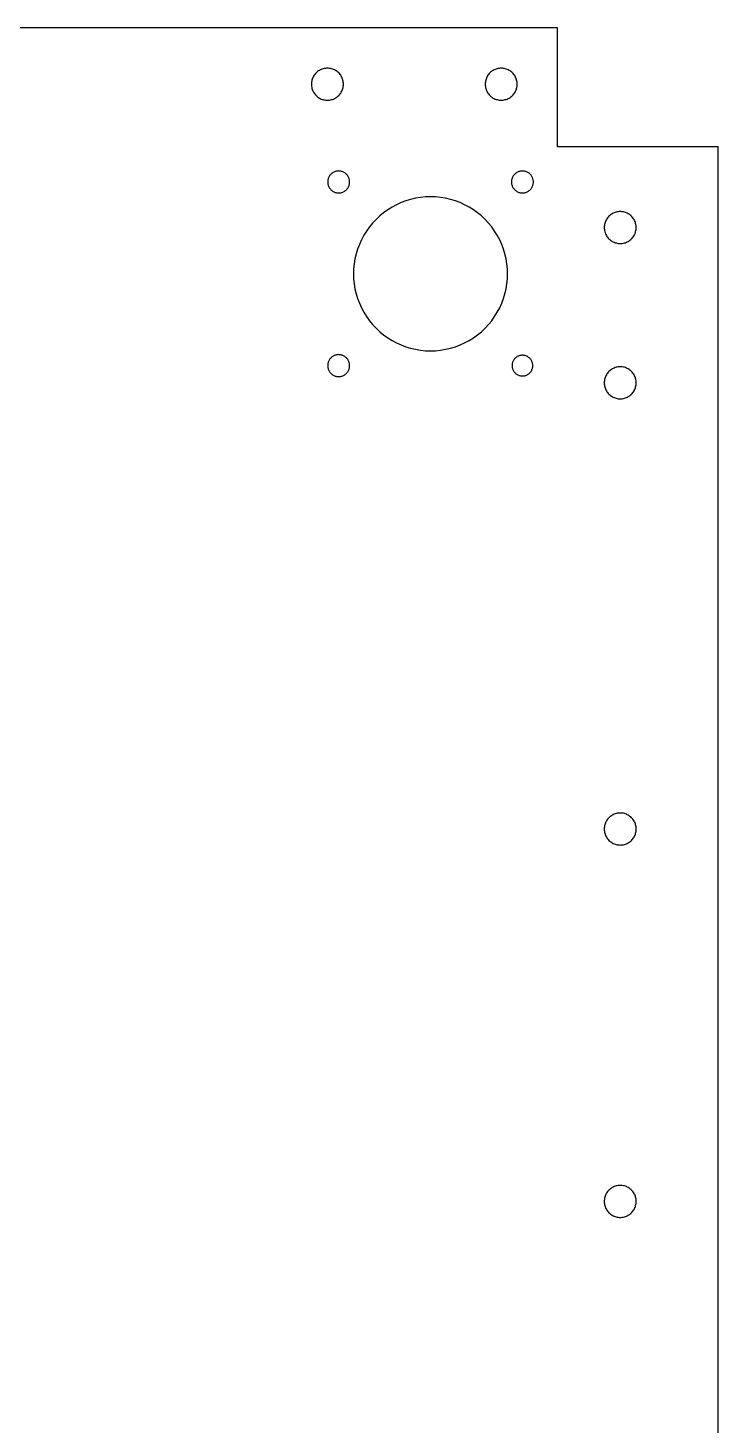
# Model space of a CAD drawing. Extents: x 393 to 866, y -23 to 443.
# Drawn here: x 749.9 to 866.3, y 207.1 to 442.9 of the extents above; entities that cross this region are included whole.
import ezdxf

# ---------------------------------------------------------------- set-up
doc = ezdxf.new("R2010")
doc.units = 0
doc.layers.get('0').update_dxf_attribs({"linetype": 'CONTINUOUS'})

msp = doc.modelspace()

# ---------------------------------------------------------------- linework, layer by layer
for p, q in [((839.18, 442.89), (420.38, 442.89)), ((839.18, 422.79), (839.18, 442.89)), ((797.73, 433.91), (797.7, 433.74)), ((797.77, 434.08), (797.73, 433.91)), ((797.82, 434.25), (797.77, 434.08)), ((797.88, 434.42), (797.82, 434.25)), ((797.96, 434.58), (797.88, 434.42)), ((798.04, 434.74), (797.96, 434.58)), ((798.13, 434.89), (798.04, 434.74)), ((798.24, 435.03), (798.13, 434.89)), ((798.35, 435.17), (798.24, 435.03)), ((798.47, 435.29), (798.35, 435.17)), ((798.6, 435.42), (798.47, 435.29)), ((798.73, 435.53), (798.6, 435.42)), ((798.88, 435.63), (798.73, 435.53)), ((799.03, 435.72), (798.88, 435.63)), ((799.18, 435.81), (799.03, 435.72)), ((799.34, 435.88), (799.18, 435.81)), ((799.51, 435.94), (799.34, 435.88)), ((799.68, 435.99), (799.51, 435.94)), ((799.85, 436.03), (799.68, 435.99)), ((800.03, 436.06), (799.85, 436.03)), ((800.2, 436.08), (800.03, 436.06)), ((800.38, 436.09), (800.2, 436.08)), ((800.55, 436.08), (800.38, 436.09)), ((800.73, 436.06), (800.55, 436.08)), ((800.9, 436.03), (800.73, 436.06)), ((801.08, 435.99), (800.9, 436.03)), ((801.25, 435.94), (801.08, 435.99)), ((801.41, 435.88), (801.25, 435.94)), ((801.57, 435.81), (801.41, 435.88)), ((801.73, 435.72), (801.57, 435.81)), ((801.88, 435.63), (801.73, 435.72)), ((802.02, 435.53), (801.88, 435.63)), ((802.16, 435.42), (802.02, 435.53)), ((802.29, 435.29), (802.16, 435.42)), ((802.41, 435.17), (802.29, 435.29)), ((802.52, 435.03), (802.41, 435.17)), ((802.62, 434.89), (802.52, 435.03)), ((802.72, 434.74), (802.62, 434.89)), ((802.8, 434.58), (802.72, 434.74)), ((802.87, 434.42), (802.8, 434.58)), ((802.93, 434.25), (802.87, 434.42)), ((802.99, 434.08), (802.93, 434.25)), ((803.03, 433.91), (802.99, 434.08)), ((803.05, 433.74), (803.03, 433.91)), ((827.05, 433.91), (827.02, 433.74)), ((827.09, 434.08), (827.05, 433.91)), ((827.14, 434.25), (827.09, 434.08)), ((827.2, 434.42), (827.14, 434.25)), ((827.27, 434.58), (827.2, 434.42)), ((827.35, 434.74), (827.27, 434.58)), ((827.45, 434.89), (827.35, 434.74)), ((827.55, 435.03), (827.45, 434.89)), ((827.66, 435.17), (827.55, 435.03)), ((827.78, 435.29), (827.66, 435.17)), ((827.91, 435.42), (827.78, 435.29)), ((828.05, 435.53), (827.91, 435.42)), ((828.19, 435.63), (828.05, 435.53)), ((828.34, 435.72), (828.19, 435.63)), ((828.5, 435.81), (828.34, 435.72)), ((828.66, 435.88), (828.5, 435.81)), ((828.83, 435.94), (828.66, 435.88)), ((828.99, 435.99), (828.83, 435.94)), ((829.17, 436.03), (828.99, 435.99)), ((829.34, 436.06), (829.17, 436.03)), ((829.52, 436.08), (829.34, 436.06)), ((829.69, 436.09), (829.52, 436.08)), ((829.87, 436.08), (829.69, 436.09)), ((830.05, 436.06), (829.87, 436.08)), ((830.22, 436.03), (830.05, 436.06)), ((830.39, 435.99), (830.22, 436.03)), ((830.56, 435.94), (830.39, 435.99)), ((830.73, 435.88), (830.56, 435.94)), ((830.89, 435.81), (830.73, 435.88)), ((831.04, 435.72), (830.89, 435.81)), ((831.19, 435.63), (831.04, 435.72)), ((831.34, 435.53), (831.19, 435.63)), ((831.47, 435.42), (831.34, 435.53)), ((831.6, 435.29), (831.47, 435.42)), ((831.72, 435.17), (831.6, 435.29)), ((831.84, 435.03), (831.72, 435.17)), ((831.94, 434.89), (831.84, 435.03)), ((832.03, 434.74), (831.94, 434.89)), ((832.11, 434.58), (832.03, 434.74)), ((832.19, 434.42), (832.11, 434.58)), ((832.25, 434.25), (832.19, 434.42)), ((832.3, 434.08), (832.25, 434.25)), ((832.34, 433.91), (832.3, 434.08)), ((832.37, 433.74), (832.34, 433.91)), ((797.7, 433.74), (797.68, 433.56)), ((797.68, 433.56), (797.68, 433.39)), ((797.68, 433.39), (797.68, 433.21)), ((797.68, 433.21), (797.7, 433.03)), ((797.7, 433.03), (797.73, 432.86)), ((797.73, 432.86), (797.77, 432.69)), ((797.77, 432.69), (797.82, 432.52)), ((797.82, 432.52), (797.88, 432.35)), ((797.88, 432.35), (797.96, 432.19)), ((797.96, 432.19), (798.04, 432.04)), ((798.04, 432.04), (798.13, 431.89)), ((798.13, 431.89), (798.24, 431.74)), ((798.24, 431.74), (798.35, 431.61)), ((798.35, 431.61), (798.47, 431.48)), ((802.29, 431.48), (802.41, 431.61)), ((802.41, 431.61), (802.52, 431.74)), ((802.52, 431.74), (802.62, 431.89)), ((802.62, 431.89), (802.72, 432.04)), ((802.72, 432.04), (802.8, 432.19)), ((802.8, 432.19), (802.87, 432.35)), ((802.87, 432.35), (802.93, 432.52)), ((802.93, 432.52), (802.99, 432.69)), ((802.99, 432.69), (803.03, 432.86)), ((803.03, 432.86), (803.05, 433.03)), ((803.07, 433.56), (803.05, 433.74)), ((803.05, 433.03), (803.07, 433.21)), ((803.08, 433.39), (803.07, 433.56)), ((803.07, 433.21), (803.08, 433.39)), ((827, 433.56), (826.99, 433.39)), ((826.99, 433.39), (827, 433.21)), ((827.02, 433.74), (827, 433.56)), ((827, 433.21), (827.02, 433.03)), ((827.02, 433.03), (827.05, 432.86)), ((827.05, 432.86), (827.09, 432.69)), ((827.09, 432.69), (827.14, 432.52)), ((827.14, 432.52), (827.2, 432.35)), ((827.2, 432.35), (827.27, 432.19)), ((827.27, 432.19), (827.35, 432.04)), ((827.35, 432.04), (827.45, 431.89)), ((827.45, 431.89), (827.55, 431.74)), ((827.55, 431.74), (827.66, 431.61)), ((827.66, 431.61), (827.78, 431.48)), ((831.6, 431.48), (831.72, 431.61)), ((831.72, 431.61), (831.84, 431.74)), ((831.84, 431.74), (831.94, 431.89)), ((831.94, 431.89), (832.03, 432.04)), ((832.03, 432.04), (832.11, 432.19)), ((832.11, 432.19), (832.19, 432.35)), ((832.19, 432.35), (832.25, 432.52)), ((832.25, 432.52), (832.3, 432.69)), ((832.3, 432.69), (832.34, 432.86)), ((832.34, 432.86), (832.37, 433.03)), ((832.39, 433.56), (832.37, 433.74)), ((832.37, 433.03), (832.39, 433.21)), ((832.39, 433.39), (832.39, 433.56)), ((832.39, 433.21), (832.39, 433.39)), ((798.47, 431.48), (798.6, 431.36)), ((798.6, 431.36), (798.73, 431.24)), ((798.73, 431.24), (798.88, 431.14)), ((798.88, 431.14), (799.03, 431.05)), ((799.03, 431.05), (799.18, 430.96)), ((799.18, 430.96), (799.34, 430.89)), ((799.34, 430.89), (799.51, 430.83)), ((799.51, 430.83), (799.68, 430.78)), ((799.68, 430.78), (799.85, 430.74)), ((799.85, 430.74), (800.03, 430.71)), ((800.03, 430.71), (800.2, 430.69)), ((800.2, 430.69), (800.38, 430.69)), ((800.38, 430.69), (800.55, 430.69)), ((800.55, 430.69), (800.73, 430.71)), ((800.73, 430.71), (800.9, 430.74)), ((800.9, 430.74), (801.08, 430.78)), ((801.08, 430.78), (801.25, 430.83)), ((801.25, 430.83), (801.41, 430.89)), ((801.41, 430.89), (801.57, 430.96)), ((801.57, 430.96), (801.73, 431.05)), ((801.73, 431.05), (801.88, 431.14)), ((801.88, 431.14), (802.02, 431.24)), ((802.02, 431.24), (802.16, 431.36)), ((802.16, 431.36), (802.29, 431.48)), ((827.78, 431.48), (827.91, 431.36)), ((827.91, 431.36), (828.05, 431.24)), ((828.05, 431.24), (828.19, 431.14)), ((828.19, 431.14), (828.34, 431.05)), ((828.34, 431.05), (828.5, 430.96)), ((828.5, 430.96), (828.66, 430.89)), ((828.66, 430.89), (828.83, 430.83)), ((828.83, 430.83), (828.99, 430.78)), ((828.99, 430.78), (829.17, 430.74)), ((829.17, 430.74), (829.34, 430.71)), ((829.34, 430.71), (829.52, 430.69)), ((829.52, 430.69), (829.69, 430.69)), ((829.69, 430.69), (829.87, 430.69)), ((829.87, 430.69), (830.05, 430.71)), ((830.05, 430.71), (830.22, 430.74)), ((830.22, 430.74), (830.39, 430.78)), ((830.39, 430.78), (830.56, 430.83)), ((830.56, 430.83), (830.73, 430.89)), ((830.73, 430.89), (830.89, 430.96)), ((830.89, 430.96), (831.04, 431.05)), ((831.04, 431.05), (831.19, 431.14)), ((831.19, 431.14), (831.34, 431.24)), ((831.34, 431.24), (831.47, 431.36)), ((831.47, 431.36), (831.6, 431.48)), ((866.28, 422.79), (839.18, 422.79)), ((866.28, 3.99), (866.28, 422.79)), ((800.53, 417.48), (800.49, 417.36)), ((800.57, 417.59), (800.53, 417.48)), ((800.62, 417.7), (800.57, 417.59)), ((800.67, 417.81), (800.62, 417.7)), ((800.74, 417.91), (800.67, 417.81)), ((800.81, 418.01), (800.74, 417.91)), ((800.89, 418.11), (800.81, 418.01)), ((800.97, 418.19), (800.89, 418.11)), ((801.06, 418.28), (800.97, 418.19)), ((801.15, 418.35), (801.06, 418.28)), ((801.25, 418.42), (801.15, 418.35)), ((801.35, 418.49), (801.25, 418.42)), ((801.46, 418.54), (801.35, 418.49)), ((801.57, 418.59), (801.46, 418.54)), ((801.68, 418.64), (801.57, 418.59)), ((801.8, 418.67), (801.68, 418.64)), ((801.92, 418.7), (801.8, 418.67)), ((802.04, 418.72), (801.92, 418.7)), ((802.16, 418.73), (802.04, 418.72)), ((802.28, 418.74), (802.16, 418.73)), ((802.4, 418.73), (802.28, 418.74)), ((802.52, 418.72), (802.4, 418.73)), ((802.64, 418.7), (802.52, 418.72)), ((802.76, 418.67), (802.64, 418.7)), ((802.87, 418.64), (802.76, 418.67)), ((802.98, 418.59), (802.87, 418.64)), ((803.1, 418.54), (802.98, 418.59)), ((803.2, 418.49), (803.1, 418.54)), ((803.3, 418.42), (803.2, 418.49)), ((803.4, 418.35), (803.3, 418.42)), ((803.5, 418.28), (803.4, 418.35)), ((803.59, 418.19), (803.5, 418.28)), ((803.67, 418.11), (803.59, 418.19)), ((803.74, 418.01), (803.67, 418.11)), ((803.82, 417.91), (803.74, 418.01)), ((803.88, 417.81), (803.82, 417.91)), ((803.94, 417.7), (803.88, 417.81)), ((803.99, 417.59), (803.94, 417.7)), ((804.03, 417.48), (803.99, 417.59)), ((804.06, 417.36), (804.03, 417.48)), ((831.53, 417.48), (831.49, 417.36)), ((831.57, 417.59), (831.53, 417.48)), ((831.62, 417.7), (831.57, 417.59)), ((831.67, 417.81), (831.62, 417.7)), ((831.74, 417.91), (831.67, 417.81)), ((831.81, 418.01), (831.74, 417.91)), ((831.89, 418.11), (831.81, 418.01)), ((831.97, 418.19), (831.89, 418.11)), ((832.06, 418.28), (831.97, 418.19)), ((832.15, 418.35), (832.06, 418.28)), ((832.25, 418.42), (832.15, 418.35)), ((832.35, 418.49), (832.25, 418.42)), ((832.46, 418.54), (832.35, 418.49)), ((832.57, 418.59), (832.46, 418.54)), ((832.68, 418.64), (832.57, 418.59)), ((832.8, 418.67), (832.68, 418.64)), ((832.92, 418.7), (832.8, 418.67)), ((833.04, 418.72), (832.92, 418.7)), ((833.16, 418.73), (833.04, 418.72)), ((833.28, 418.74), (833.16, 418.73)), ((833.4, 418.73), (833.28, 418.74)), ((833.52, 418.72), (833.4, 418.73)), ((833.64, 418.7), (833.52, 418.72)), ((833.76, 418.67), (833.64, 418.7)), ((833.87, 418.64), (833.76, 418.67)), ((833.98, 418.59), (833.87, 418.64)), ((834.1, 418.54), (833.98, 418.59)), ((834.2, 418.49), (834.1, 418.54)), ((834.3, 418.42), (834.2, 418.49)), ((834.4, 418.35), (834.3, 418.42)), ((834.5, 418.28), (834.4, 418.35)), ((834.59, 418.19), (834.5, 418.28)), ((834.67, 418.11), (834.59, 418.19)), ((834.74, 418.01), (834.67, 418.11)), ((834.82, 417.91), (834.74, 418.01)), ((834.88, 417.81), (834.82, 417.91)), ((834.94, 417.7), (834.88, 417.81)), ((834.99, 417.59), (834.94, 417.7)), ((835.03, 417.48), (834.99, 417.59)), ((835.06, 417.36), (835.03, 417.48)), ((800.44, 417.13), (800.43, 417.01)), ((800.43, 417.01), (800.43, 416.89)), ((800.43, 416.89), (800.43, 416.76)), ((800.43, 416.76), (800.44, 416.64)), ((800.46, 417.25), (800.44, 417.13)), ((800.44, 416.64), (800.46, 416.52)), ((800.49, 417.36), (800.46, 417.25)), ((800.46, 416.52), (800.49, 416.41)), ((800.49, 416.41), (800.53, 416.29)), ((800.53, 416.29), (800.57, 416.18)), ((800.57, 416.18), (800.62, 416.07)), ((800.62, 416.07), (800.67, 415.96)), ((800.67, 415.96), (800.74, 415.86)), ((800.74, 415.86), (800.81, 415.76)), ((800.81, 415.76), (800.89, 415.67)), ((800.89, 415.67), (800.97, 415.58)), ((800.97, 415.58), (801.06, 415.49)), ((801.06, 415.49), (801.15, 415.42)), ((801.15, 415.42), (801.25, 415.35)), ((801.25, 415.35), (801.35, 415.28)), ((801.35, 415.28), (801.46, 415.23)), ((801.46, 415.23), (801.57, 415.18)), ((801.57, 415.18), (801.68, 415.13)), ((801.68, 415.13), (801.8, 415.1)), ((801.8, 415.1), (801.92, 415.07)), ((801.92, 415.07), (802.04, 415.05)), ((802.04, 415.05), (802.16, 415.04)), ((802.4, 415.04), (802.52, 415.05)), ((802.52, 415.05), (802.64, 415.07)), ((802.64, 415.07), (802.76, 415.1)), ((802.76, 415.1), (802.87, 415.13)), ((802.87, 415.13), (802.98, 415.18)), ((802.98, 415.18), (803.1, 415.23)), ((803.1, 415.23), (803.2, 415.28)), ((803.2, 415.28), (803.3, 415.35)), ((803.3, 415.35), (803.4, 415.42)), ((803.4, 415.42), (803.5, 415.49)), ((803.5, 415.49), (803.59, 415.58)), ((803.59, 415.58), (803.67, 415.67)), ((803.67, 415.67), (803.74, 415.76)), ((803.74, 415.76), (803.82, 415.86)), ((803.82, 415.86), (803.88, 415.96)), ((803.88, 415.96), (803.94, 416.07)), ((803.94, 416.07), (803.99, 416.18)), ((803.99, 416.18), (804.03, 416.29)), ((804.03, 416.29), (804.06, 416.41)), ((804.09, 417.25), (804.06, 417.36)), ((804.06, 416.41), (804.09, 416.52)), ((804.11, 417.13), (804.09, 417.25)), ((804.09, 416.52), (804.11, 416.64)), ((804.12, 417.01), (804.11, 417.13)), ((804.11, 416.64), (804.12, 416.76)), ((804.13, 416.89), (804.12, 417.01)), ((804.12, 416.76), (804.13, 416.89)), ((831.44, 417.13), (831.43, 417.01)), ((831.43, 417.01), (831.43, 416.89)), ((831.43, 416.89), (831.43, 416.76)), ((831.43, 416.76), (831.44, 416.64)), ((831.46, 417.25), (831.44, 417.13)), ((831.44, 416.64), (831.46, 416.52)), ((831.49, 417.36), (831.46, 417.25)), ((831.46, 416.52), (831.49, 416.41)), ((831.49, 416.41), (831.53, 416.29)), ((831.53, 416.29), (831.57, 416.18)), ((831.57, 416.18), (831.62, 416.07)), ((831.62, 416.07), (831.67, 415.96)), ((831.67, 415.96), (831.74, 415.86)), ((831.74, 415.86), (831.81, 415.76)), ((831.81, 415.76), (831.89, 415.67)), ((831.89, 415.67), (831.97, 415.58)), ((831.97, 415.58), (832.06, 415.49)), ((832.06, 415.49), (832.15, 415.42)), ((832.15, 415.42), (832.25, 415.35)), ((832.25, 415.35), (832.35, 415.28)), ((832.35, 415.28), (832.46, 415.23)), ((832.46, 415.23), (832.57, 415.18)), ((832.57, 415.18), (832.68, 415.13)), ((832.68, 415.13), (832.8, 415.1)), ((832.8, 415.1), (832.92, 415.07)), ((832.92, 415.07), (833.04, 415.05)), ((833.04, 415.05), (833.16, 415.04)), ((833.4, 415.04), (833.52, 415.05)), ((833.52, 415.05), (833.64, 415.07)), ((833.64, 415.07), (833.76, 415.1)), ((833.76, 415.1), (833.87, 415.13)), ((833.87, 415.13), (833.98, 415.18)), ((833.98, 415.18), (834.1, 415.23)), ((834.1, 415.23), (834.2, 415.28)), ((834.2, 415.28), (834.3, 415.35)), ((834.3, 415.35), (834.4, 415.42)), ((834.4, 415.42), (834.5, 415.49)), ((834.5, 415.49), (834.59, 415.58)), ((834.59, 415.58), (834.67, 415.67)), ((834.67, 415.67), (834.74, 415.76)), ((834.74, 415.76), (834.82, 415.86)), ((834.82, 415.86), (834.88, 415.96)), ((834.88, 415.96), (834.94, 416.07)), ((834.94, 416.07), (834.99, 416.18)), ((834.99, 416.18), (835.03, 416.29)), ((835.03, 416.29), (835.06, 416.41)), ((835.09, 417.25), (835.06, 417.36)), ((835.06, 416.41), (835.09, 416.52)), ((835.11, 417.13), (835.09, 417.25)), ((835.09, 416.52), (835.11, 416.64)), ((835.12, 417.01), (835.11, 417.13)), ((835.11, 416.64), (835.12, 416.76)), ((835.13, 416.89), (835.12, 417.01)), ((835.12, 416.76), (835.13, 416.89)), ((802.16, 415.04), (802.28, 415.04)), ((802.28, 415.04), (802.4, 415.04)), ((812.03, 413.04), (811.28, 412.64)), ((812.8, 413.4), (812.03, 413.04)), ((813.6, 413.7), (812.8, 413.4)), ((814.41, 413.94), (813.6, 413.7)), ((815.24, 414.14), (814.41, 413.94)), ((816.08, 414.27), (815.24, 414.14)), ((816.93, 414.36), (816.08, 414.27)), ((817.78, 414.39), (816.93, 414.36)), ((818.63, 414.36), (817.78, 414.39)), ((819.47, 414.27), (818.63, 414.36)), ((820.31, 414.14), (819.47, 414.27)), ((821.14, 413.94), (820.31, 414.14)), ((821.96, 413.7), (821.14, 413.94)), ((822.75, 413.4), (821.96, 413.7)), ((823.53, 413.04), (822.75, 413.4)), ((824.28, 412.64), (823.53, 413.04)), ((833.16, 415.04), (833.28, 415.04)), ((833.28, 415.04), (833.4, 415.04)), ((808.58, 410.58), (808, 409.96)), ((809.21, 411.16), (808.58, 410.58)), ((809.86, 411.7), (809.21, 411.16)), ((810.55, 412.19), (809.86, 411.7)), ((811.28, 412.64), (810.55, 412.19)), ((825, 412.19), (824.28, 412.64)), ((825.69, 411.7), (825, 412.19)), ((826.35, 411.16), (825.69, 411.7)), ((826.97, 410.58), (826.35, 411.16)), ((827.55, 409.96), (826.97, 410.58)), ((847.36, 410.39), (847.28, 410.23)), ((847.44, 410.54), (847.36, 410.39)), ((847.53, 410.69), (847.44, 410.54)), ((847.63, 410.84), (847.53, 410.69)), ((847.75, 410.97), (847.63, 410.84)), ((847.87, 411.1), (847.75, 410.97)), ((848, 411.22), (847.87, 411.1)), ((848.13, 411.34), (848, 411.22)), ((848.28, 411.44), (848.13, 411.34)), ((848.43, 411.53), (848.28, 411.44)), ((848.58, 411.61), (848.43, 411.53)), ((848.74, 411.69), (848.58, 411.61)), ((848.91, 411.75), (848.74, 411.69)), ((849.08, 411.8), (848.91, 411.75)), ((849.25, 411.84), (849.08, 411.8)), ((849.42, 411.87), (849.25, 411.84)), ((849.6, 411.89), (849.42, 411.87)), ((849.78, 411.89), (849.6, 411.89)), ((849.95, 411.89), (849.78, 411.89)), ((850.13, 411.87), (849.95, 411.89)), ((850.3, 411.84), (850.13, 411.87)), ((850.48, 411.8), (850.3, 411.84)), ((850.64, 411.75), (850.48, 411.8)), ((850.81, 411.69), (850.64, 411.75)), ((850.97, 411.61), (850.81, 411.69)), ((851.13, 411.53), (850.97, 411.61)), ((851.28, 411.44), (851.13, 411.53)), ((851.42, 411.34), (851.28, 411.44)), ((851.56, 411.22), (851.42, 411.34)), ((851.69, 411.1), (851.56, 411.22)), ((851.81, 410.97), (851.69, 411.1)), ((851.92, 410.84), (851.81, 410.97)), ((852.02, 410.69), (851.92, 410.84)), ((852.12, 410.54), (852.02, 410.69)), ((852.2, 410.39), (852.12, 410.54)), ((852.27, 410.23), (852.2, 410.39)), ((806.97, 408.61), (806.52, 407.89)), ((807.46, 409.3), (806.97, 408.61)), ((808, 409.96), (807.46, 409.3)), ((828.09, 409.3), (827.55, 409.96)), ((828.59, 408.61), (828.09, 409.3)), ((829.04, 407.89), (828.59, 408.61)), ((847.1, 409.55), (847.08, 409.37)), ((847.08, 409.37), (847.08, 409.19)), ((847.08, 409.19), (847.08, 409.02)), ((847.08, 409.02), (847.1, 408.84)), ((847.13, 409.72), (847.1, 409.55)), ((847.1, 408.84), (847.13, 408.67)), ((847.17, 409.89), (847.13, 409.72)), ((847.13, 408.67), (847.17, 408.49)), ((847.22, 410.06), (847.17, 409.89)), ((847.17, 408.49), (847.22, 408.33)), ((847.28, 410.23), (847.22, 410.06)), ((847.22, 408.33), (847.28, 408.16)), ((847.28, 408.16), (847.36, 408)), ((847.36, 408), (847.44, 407.84)), ((852.12, 407.84), (852.2, 408)), ((852.2, 408), (852.27, 408.16)), ((852.33, 410.06), (852.27, 410.23)), ((852.27, 408.16), (852.33, 408.33)), ((852.38, 409.89), (852.33, 410.06)), ((852.33, 408.33), (852.38, 408.49)), ((852.43, 409.72), (852.38, 409.89)), ((852.38, 408.49), (852.43, 408.67)), ((852.45, 409.55), (852.43, 409.72)), ((852.43, 408.67), (852.45, 408.84)), ((852.47, 409.37), (852.45, 409.55)), ((852.45, 408.84), (852.47, 409.02)), ((852.48, 409.19), (852.47, 409.37)), ((852.47, 409.02), (852.48, 409.19)), ((805.77, 406.36), (805.47, 405.56)), ((806.12, 407.14), (805.77, 406.36)), ((806.52, 407.89), (806.12, 407.14)), ((829.44, 407.14), (829.04, 407.89)), ((829.79, 406.36), (829.44, 407.14)), ((830.09, 405.56), (829.79, 406.36)), ((847.44, 407.84), (847.53, 407.69)), ((847.53, 407.69), (847.63, 407.55)), ((847.63, 407.55), (847.75, 407.41)), ((847.75, 407.41), (847.87, 407.28)), ((847.87, 407.28), (848, 407.16)), ((848, 407.16), (848.13, 407.05)), ((848.13, 407.05), (848.28, 406.95)), ((848.28, 406.95), (848.43, 406.86)), ((848.43, 406.86), (848.58, 406.77)), ((848.58, 406.77), (848.74, 406.7)), ((848.74, 406.7), (848.91, 406.64)), ((848.91, 406.64), (849.08, 406.59)), ((849.08, 406.59), (849.25, 406.55)), ((849.25, 406.55), (849.42, 406.52)), ((849.42, 406.52), (849.6, 406.5)), ((849.6, 406.5), (849.78, 406.49)), ((849.78, 406.49), (849.95, 406.5)), ((849.95, 406.5), (850.13, 406.52)), ((850.13, 406.52), (850.3, 406.55)), ((850.3, 406.55), (850.48, 406.59)), ((850.48, 406.59), (850.64, 406.64)), ((850.64, 406.64), (850.81, 406.7)), ((850.81, 406.7), (850.97, 406.77)), ((850.97, 406.77), (851.13, 406.86)), ((851.13, 406.86), (851.28, 406.95)), ((851.28, 406.95), (851.42, 407.05)), ((851.42, 407.05), (851.56, 407.16)), ((851.56, 407.16), (851.69, 407.28)), ((851.69, 407.28), (851.81, 407.41)), ((851.81, 407.41), (851.92, 407.55)), ((851.92, 407.55), (852.02, 407.69)), ((852.02, 407.69), (852.12, 407.84)), ((805.03, 403.92), (804.89, 403.08)), ((805.22, 404.75), (805.03, 403.92)), ((805.47, 405.56), (805.22, 404.75)), ((830.33, 404.75), (830.09, 405.56)), ((830.53, 403.92), (830.33, 404.75)), ((830.67, 403.08), (830.53, 403.92)), ((804.8, 402.24), (804.78, 401.39)), ((804.78, 401.39), (804.8, 400.54)), ((804.89, 403.08), (804.8, 402.24)), ((830.75, 402.24), (830.67, 403.08)), ((830.78, 401.39), (830.75, 402.24)), ((830.75, 400.54), (830.78, 401.39)), ((804.8, 400.54), (804.89, 399.69)), ((804.89, 399.69), (805.03, 398.85)), ((805.03, 398.85), (805.22, 398.02)), ((830.33, 398.02), (830.53, 398.85)), ((830.53, 398.85), (830.67, 399.69)), ((830.67, 399.69), (830.75, 400.54)), ((805.22, 398.02), (805.47, 397.21)), ((805.47, 397.21), (805.77, 396.41)), ((805.77, 396.41), (806.12, 395.64)), ((829.44, 395.64), (829.79, 396.41)), ((829.79, 396.41), (830.09, 397.21)), ((830.09, 397.21), (830.33, 398.02)), ((806.12, 395.64), (806.52, 394.89)), ((806.52, 394.89), (806.97, 394.16)), ((806.97, 394.16), (807.46, 393.47)), ((828.09, 393.47), (828.59, 394.16)), ((828.59, 394.16), (829.04, 394.89)), ((829.04, 394.89), (829.44, 395.64)), ((807.46, 393.47), (808, 392.81)), ((808, 392.81), (808.58, 392.19)), ((808.58, 392.19), (809.21, 391.61)), ((809.21, 391.61), (809.86, 391.07)), ((825.69, 391.07), (826.35, 391.61)), ((826.35, 391.61), (826.97, 392.19)), ((826.97, 392.19), (827.55, 392.81)), ((827.55, 392.81), (828.09, 393.47)), ((809.86, 391.07), (810.55, 390.58)), ((810.55, 390.58), (811.28, 390.13)), ((811.28, 390.13), (812.03, 389.73)), ((812.03, 389.73), (812.8, 389.38)), ((812.8, 389.38), (813.6, 389.08)), ((821.96, 389.08), (822.75, 389.38)), ((822.75, 389.38), (823.53, 389.73)), ((823.53, 389.73), (824.28, 390.13)), ((824.28, 390.13), (825, 390.58)), ((825, 390.58), (825.69, 391.07)), ((800.67, 386.81), (800.62, 386.7)), ((800.74, 386.91), (800.67, 386.81)), ((800.81, 387.01), (800.74, 386.91)), ((800.89, 387.11), (800.81, 387.01)), ((800.97, 387.19), (800.89, 387.11)), ((801.06, 387.28), (800.97, 387.19)), ((801.15, 387.35), (801.06, 387.28)), ((801.25, 387.42), (801.15, 387.35)), ((801.35, 387.49), (801.25, 387.42)), ((801.46, 387.54), (801.35, 387.49)), ((801.57, 387.59), (801.46, 387.54)), ((801.68, 387.64), (801.57, 387.59)), ((801.8, 387.67), (801.68, 387.64)), ((801.92, 387.7), (801.8, 387.67)), ((802.04, 387.72), (801.92, 387.7)), ((802.16, 387.73), (802.04, 387.72)), ((802.28, 387.74), (802.16, 387.73)), ((802.4, 387.73), (802.28, 387.74)), ((802.52, 387.72), (802.4, 387.73)), ((802.64, 387.7), (802.52, 387.72)), ((802.76, 387.67), (802.64, 387.7)), ((802.87, 387.64), (802.76, 387.67)), ((802.98, 387.59), (802.87, 387.64)), ((803.1, 387.54), (802.98, 387.59)), ((803.2, 387.49), (803.1, 387.54)), ((803.3, 387.42), (803.2, 387.49)), ((803.4, 387.35), (803.3, 387.42)), ((803.5, 387.28), (803.4, 387.35)), ((803.59, 387.19), (803.5, 387.28)), ((803.67, 387.11), (803.59, 387.19)), ((803.74, 387.01), (803.67, 387.11)), ((803.82, 386.91), (803.74, 387.01)), ((803.88, 386.81), (803.82, 386.91)), ((803.94, 386.7), (803.88, 386.81)), ((813.6, 389.08), (814.41, 388.83)), ((814.41, 388.83), (815.24, 388.64)), ((815.24, 388.64), (816.08, 388.5)), ((816.08, 388.5), (816.93, 388.41)), ((816.93, 388.41), (817.78, 388.39)), ((817.78, 388.39), (818.63, 388.41)), ((818.63, 388.41), (819.47, 388.5)), ((819.47, 388.5), (820.31, 388.64)), ((820.31, 388.64), (821.14, 388.83)), ((821.14, 388.83), (821.96, 389.08)), ((831.76, 386.76), (831.71, 386.66)), ((831.82, 386.86), (831.76, 386.76)), ((831.89, 386.95), (831.82, 386.86)), ((831.96, 387.04), (831.89, 386.95)), ((832.04, 387.12), (831.96, 387.04)), ((832.12, 387.2), (832.04, 387.12)), ((832.21, 387.27), (832.12, 387.2)), ((832.3, 387.34), (832.21, 387.27)), ((832.4, 387.4), (832.3, 387.34)), ((832.5, 387.46), (832.4, 387.4)), ((832.61, 387.5), (832.5, 387.46)), ((832.71, 387.54), (832.61, 387.5)), ((832.82, 387.58), (832.71, 387.54)), ((832.94, 387.6), (832.82, 387.58)), ((833.05, 387.62), (832.94, 387.6)), ((833.16, 387.63), (833.05, 387.62)), ((833.28, 387.64), (833.16, 387.63)), ((833.39, 387.63), (833.28, 387.64)), ((833.51, 387.62), (833.39, 387.63)), ((833.62, 387.6), (833.51, 387.62)), ((833.73, 387.58), (833.62, 387.6)), ((833.84, 387.54), (833.73, 387.58)), ((833.95, 387.5), (833.84, 387.54)), ((834.05, 387.46), (833.95, 387.5)), ((834.15, 387.4), (834.05, 387.46)), ((834.25, 387.34), (834.15, 387.4)), ((834.34, 387.27), (834.25, 387.34)), ((834.43, 387.2), (834.34, 387.27)), ((834.51, 387.12), (834.43, 387.2)), ((834.59, 387.04), (834.51, 387.12)), ((834.67, 386.95), (834.59, 387.04)), ((834.73, 386.86), (834.67, 386.95)), ((834.79, 386.76), (834.73, 386.86)), ((834.85, 386.66), (834.79, 386.76)), ((800.44, 386.13), (800.43, 386.01)), ((800.43, 386.01), (800.43, 385.89)), ((800.43, 385.89), (800.43, 385.76)), ((800.43, 385.76), (800.44, 385.64)), ((800.46, 386.25), (800.44, 386.13)), ((800.44, 385.64), (800.46, 385.52)), ((800.49, 386.36), (800.46, 386.25)), ((800.46, 385.52), (800.49, 385.41)), ((800.53, 386.48), (800.49, 386.36)), ((800.49, 385.41), (800.53, 385.29)), ((800.57, 386.59), (800.53, 386.48)), ((800.53, 385.29), (800.57, 385.18)), ((800.62, 386.7), (800.57, 386.59)), ((800.57, 385.18), (800.62, 385.07)), ((800.62, 385.07), (800.67, 384.96)), ((800.67, 384.96), (800.74, 384.86)), ((800.74, 384.86), (800.81, 384.76)), ((800.81, 384.76), (800.89, 384.67)), ((800.89, 384.67), (800.97, 384.58)), ((800.97, 384.58), (801.06, 384.49)), ((801.06, 384.49), (801.15, 384.42)), ((801.15, 384.42), (801.25, 384.35)), ((803.3, 384.35), (803.4, 384.42)), ((803.4, 384.42), (803.5, 384.49)), ((803.5, 384.49), (803.59, 384.58)), ((803.59, 384.58), (803.67, 384.67)), ((803.67, 384.67), (803.74, 384.76)), ((803.74, 384.76), (803.82, 384.86)), ((803.82, 384.86), (803.88, 384.96)), ((803.88, 384.96), (803.94, 385.07)), ((803.99, 386.59), (803.94, 386.7)), ((803.94, 385.07), (803.99, 385.18)), ((804.03, 386.48), (803.99, 386.59)), ((803.99, 385.18), (804.03, 385.29)), ((804.06, 386.36), (804.03, 386.48)), ((804.03, 385.29), (804.06, 385.41)), ((804.09, 386.25), (804.06, 386.36)), ((804.06, 385.41), (804.09, 385.52)), ((804.11, 386.13), (804.09, 386.25)), ((804.09, 385.52), (804.11, 385.64)), ((804.12, 386.01), (804.11, 386.13)), ((804.11, 385.64), (804.12, 385.76)), ((804.13, 385.89), (804.12, 386.01)), ((804.12, 385.76), (804.13, 385.89)), ((831.54, 386.11), (831.53, 386)), ((831.53, 386), (831.53, 385.89)), ((831.53, 385.89), (831.53, 385.77)), ((831.53, 385.77), (831.54, 385.66)), ((831.56, 386.23), (831.54, 386.11)), ((831.54, 385.66), (831.56, 385.54)), ((831.59, 386.34), (831.56, 386.23)), ((831.56, 385.54), (831.59, 385.43)), ((831.62, 386.45), (831.59, 386.34)), ((831.59, 385.43), (831.62, 385.32)), ((831.66, 386.56), (831.62, 386.45)), ((831.62, 385.32), (831.66, 385.22)), ((831.71, 386.66), (831.66, 386.56)), ((831.66, 385.22), (831.71, 385.11)), ((831.71, 385.11), (831.76, 385.01)), ((831.76, 385.01), (831.82, 384.91)), ((831.82, 384.91), (831.89, 384.82)), ((831.89, 384.82), (831.96, 384.73)), ((831.96, 384.73), (832.04, 384.65)), ((832.04, 384.65), (832.12, 384.57)), ((832.12, 384.57), (832.21, 384.5)), ((832.21, 384.5), (832.3, 384.43)), ((832.3, 384.43), (832.4, 384.37)), ((834.15, 384.37), (834.25, 384.43)), ((834.25, 384.43), (834.34, 384.5)), ((834.34, 384.5), (834.43, 384.57)), ((834.43, 384.57), (834.51, 384.65)), ((834.51, 384.65), (834.59, 384.73)), ((834.59, 384.73), (834.67, 384.82)), ((834.67, 384.82), (834.73, 384.91)), ((834.73, 384.91), (834.79, 385.01)), ((834.79, 385.01), (834.85, 385.11)), ((834.89, 386.56), (834.85, 386.66)), ((834.85, 385.11), (834.89, 385.22)), ((834.93, 386.45), (834.89, 386.56)), ((834.89, 385.22), (834.93, 385.32)), ((834.97, 386.34), (834.93, 386.45)), ((834.93, 385.32), (834.97, 385.43)), ((834.99, 386.23), (834.97, 386.34)), ((834.97, 385.43), (834.99, 385.54)), ((835.01, 386.11), (834.99, 386.23)), ((834.99, 385.54), (835.01, 385.66)), ((835.02, 386), (835.01, 386.11)), ((835.01, 385.66), (835.02, 385.77)), ((835.03, 385.89), (835.02, 386)), ((835.02, 385.77), (835.03, 385.89)), ((847.53, 384.49), (847.44, 384.34)), ((847.63, 384.63), (847.53, 384.49)), ((847.75, 384.77), (847.63, 384.63)), ((847.87, 384.9), (847.75, 384.77)), ((848, 385.02), (847.87, 384.9)), ((848.13, 385.13), (848, 385.02)), ((848.28, 385.23), (848.13, 385.13)), ((848.43, 385.33), (848.28, 385.23)), ((848.58, 385.41), (848.43, 385.33)), ((848.74, 385.48), (848.58, 385.41)), ((848.91, 385.55), (848.74, 385.48)), ((849.08, 385.6), (848.91, 385.55)), ((849.25, 385.64), (849.08, 385.6)), ((849.42, 385.67), (849.25, 385.64)), ((849.6, 385.68), (849.42, 385.67)), ((849.78, 385.69), (849.6, 385.68)), ((849.95, 385.68), (849.78, 385.69)), ((850.13, 385.67), (849.95, 385.68)), ((850.3, 385.64), (850.13, 385.67)), ((850.48, 385.6), (850.3, 385.64)), ((850.64, 385.55), (850.48, 385.6)), ((850.81, 385.48), (850.64, 385.55)), ((850.97, 385.41), (850.81, 385.48)), ((851.13, 385.33), (850.97, 385.41)), ((851.28, 385.23), (851.13, 385.33)), ((851.42, 385.13), (851.28, 385.23)), ((851.56, 385.02), (851.42, 385.13)), ((851.69, 384.9), (851.56, 385.02)), ((851.81, 384.77), (851.69, 384.9)), ((851.92, 384.63), (851.81, 384.77)), ((852.02, 384.49), (851.92, 384.63)), ((852.12, 384.34), (852.02, 384.49)), ((801.25, 384.35), (801.35, 384.28)), ((801.35, 384.28), (801.46, 384.23)), ((801.46, 384.23), (801.57, 384.18)), ((801.57, 384.18), (801.68, 384.13)), ((801.68, 384.13), (801.8, 384.1)), ((801.8, 384.1), (801.92, 384.07)), ((801.92, 384.07), (802.04, 384.05)), ((802.04, 384.05), (802.16, 384.04)), ((802.16, 384.04), (802.28, 384.04)), ((802.28, 384.04), (802.4, 384.04)), ((802.4, 384.04), (802.52, 384.05)), ((802.52, 384.05), (802.64, 384.07)), ((802.64, 384.07), (802.76, 384.1)), ((802.76, 384.1), (802.87, 384.13)), ((802.87, 384.13), (802.98, 384.18)), ((802.98, 384.18), (803.1, 384.23)), ((803.1, 384.23), (803.2, 384.28)), ((803.2, 384.28), (803.3, 384.35)), ((832.4, 384.37), (832.5, 384.32)), ((832.5, 384.32), (832.61, 384.27)), ((832.61, 384.27), (832.71, 384.23)), ((832.71, 384.23), (832.82, 384.2)), ((832.82, 384.2), (832.94, 384.17)), ((832.94, 384.17), (833.05, 384.15)), ((833.05, 384.15), (833.16, 384.14)), ((833.16, 384.14), (833.28, 384.14)), ((833.28, 384.14), (833.39, 384.14)), ((833.39, 384.14), (833.51, 384.15)), ((833.51, 384.15), (833.62, 384.17)), ((833.62, 384.17), (833.73, 384.2)), ((833.73, 384.2), (833.84, 384.23)), ((833.84, 384.23), (833.95, 384.27)), ((833.95, 384.27), (834.05, 384.32)), ((834.05, 384.32), (834.15, 384.37)), ((847.1, 383.34), (847.08, 383.17)), ((847.08, 383.17), (847.08, 382.99)), ((847.08, 382.99), (847.08, 382.81)), ((847.08, 382.81), (847.1, 382.64)), ((847.13, 383.52), (847.1, 383.34)), ((847.1, 382.64), (847.13, 382.46)), ((847.17, 383.69), (847.13, 383.52)), ((847.13, 382.46), (847.17, 382.29)), ((847.22, 383.86), (847.17, 383.69)), ((847.17, 382.29), (847.22, 382.12)), ((847.28, 384.02), (847.22, 383.86)), ((847.22, 382.12), (847.28, 381.96)), ((847.36, 384.18), (847.28, 384.02)), ((847.44, 384.34), (847.36, 384.18)), ((852.2, 384.18), (852.12, 384.34)), ((852.27, 384.02), (852.2, 384.18)), ((852.33, 383.86), (852.27, 384.02)), ((852.27, 381.96), (852.33, 382.12)), ((852.38, 383.69), (852.33, 383.86)), ((852.33, 382.12), (852.38, 382.29)), ((852.43, 383.52), (852.38, 383.69)), ((852.38, 382.29), (852.43, 382.46)), ((852.45, 383.34), (852.43, 383.52)), ((852.43, 382.46), (852.45, 382.64)), ((852.47, 383.17), (852.45, 383.34)), ((852.45, 382.64), (852.47, 382.81)), ((852.48, 382.99), (852.47, 383.17)), ((852.47, 382.81), (852.48, 382.99)), ((847.28, 381.96), (847.36, 381.8)), ((847.36, 381.8), (847.44, 381.64)), ((847.44, 381.64), (847.53, 381.49)), ((847.53, 381.49), (847.63, 381.35)), ((847.63, 381.35), (847.75, 381.21)), ((847.75, 381.21), (847.87, 381.08)), ((847.87, 381.08), (848, 380.96)), ((848, 380.96), (848.13, 380.85)), ((848.13, 380.85), (848.28, 380.74)), ((848.28, 380.74), (848.43, 380.65)), ((848.43, 380.65), (848.58, 380.57)), ((848.58, 380.57), (848.74, 380.49)), ((848.74, 380.49), (848.91, 380.43)), ((848.91, 380.43), (849.08, 380.38)), ((849.08, 380.38), (849.25, 380.34)), ((849.25, 380.34), (849.42, 380.31)), ((849.42, 380.31), (849.6, 380.3)), ((849.6, 380.3), (849.78, 380.29)), ((849.78, 380.29), (849.95, 380.3)), ((849.95, 380.3), (850.13, 380.31)), ((850.13, 380.31), (850.3, 380.34)), ((850.3, 380.34), (850.48, 380.38)), ((850.48, 380.38), (850.64, 380.43)), ((850.64, 380.43), (850.81, 380.49)), ((850.81, 380.49), (850.97, 380.57)), ((850.97, 380.57), (851.13, 380.65)), ((851.13, 380.65), (851.28, 380.74)), ((851.28, 380.74), (851.42, 380.85)), ((851.42, 380.85), (851.56, 380.96)), ((851.56, 380.96), (851.69, 381.08)), ((851.69, 381.08), (851.81, 381.21)), ((851.81, 381.21), (851.92, 381.35)), ((851.92, 381.35), (852.02, 381.49)), ((852.02, 381.49), (852.12, 381.64)), ((852.12, 381.64), (852.2, 381.8)), ((852.2, 381.8), (852.27, 381.96)), ((847.44, 309.02), (847.36, 308.87)), ((847.53, 309.17), (847.44, 309.02)), ((847.63, 309.32), (847.53, 309.17)), ((847.75, 309.45), (847.63, 309.32)), ((847.87, 309.58), (847.75, 309.45)), ((848, 309.7), (847.87, 309.58)), ((848.13, 309.81), (848, 309.7)), ((848.28, 309.92), (848.13, 309.81)), ((848.43, 310.01), (848.28, 309.92)), ((848.58, 310.09), (848.43, 310.01)), ((848.74, 310.17), (848.58, 310.09)), ((848.91, 310.23), (848.74, 310.17)), ((849.08, 310.28), (848.91, 310.23)), ((849.25, 310.32), (849.08, 310.28)), ((849.42, 310.35), (849.25, 310.32)), ((849.6, 310.37), (849.42, 310.35)), ((849.78, 310.37), (849.6, 310.37)), ((849.95, 310.37), (849.78, 310.37)), ((850.13, 310.35), (849.95, 310.37)), ((850.3, 310.32), (850.13, 310.35)), ((850.48, 310.28), (850.3, 310.32)), ((850.64, 310.23), (850.48, 310.28)), ((850.81, 310.17), (850.64, 310.23)), ((850.97, 310.09), (850.81, 310.17)), ((851.13, 310.01), (850.97, 310.09)), ((851.28, 309.92), (851.13, 310.01)), ((851.42, 309.81), (851.28, 309.92)), ((851.56, 309.7), (851.42, 309.81)), ((851.69, 309.58), (851.56, 309.7)), ((851.81, 309.45), (851.69, 309.58)), ((851.92, 309.32), (851.81, 309.45)), ((852.02, 309.17), (851.92, 309.32)), ((852.12, 309.02), (852.02, 309.17)), ((852.2, 308.87), (852.12, 309.02)), ((847.1, 308.02), (847.08, 307.85)), ((847.08, 307.85), (847.08, 307.67)), ((847.08, 307.67), (847.08, 307.49)), ((847.08, 307.49), (847.1, 307.32)), ((847.13, 308.2), (847.1, 308.02)), ((847.1, 307.32), (847.13, 307.14)), ((847.17, 308.37), (847.13, 308.2)), ((847.13, 307.14), (847.17, 306.97)), ((847.22, 308.54), (847.17, 308.37)), ((847.17, 306.97), (847.22, 306.8)), ((847.28, 308.7), (847.22, 308.54)), ((847.22, 306.8), (847.28, 306.64)), ((847.36, 308.87), (847.28, 308.7)), ((847.28, 306.64), (847.36, 306.48)), ((852.27, 308.7), (852.2, 308.87)), ((852.2, 306.48), (852.27, 306.64)), ((852.33, 308.54), (852.27, 308.7)), ((852.27, 306.64), (852.33, 306.8)), ((852.38, 308.37), (852.33, 308.54)), ((852.33, 306.8), (852.38, 306.97)), ((852.43, 308.2), (852.38, 308.37)), ((852.38, 306.97), (852.43, 307.14)), ((852.45, 308.02), (852.43, 308.2)), ((852.43, 307.14), (852.45, 307.32)), ((852.47, 307.85), (852.45, 308.02)), ((852.45, 307.32), (852.47, 307.49)), ((852.48, 307.67), (852.47, 307.85)), ((852.47, 307.49), (852.48, 307.67)), ((847.36, 306.48), (847.44, 306.32)), ((847.44, 306.32), (847.53, 306.17)), ((847.53, 306.17), (847.63, 306.03)), ((847.63, 306.03), (847.75, 305.89)), ((847.75, 305.89), (847.87, 305.76)), ((847.87, 305.76), (848, 305.64)), ((848, 305.64), (848.13, 305.53)), ((848.13, 305.53), (848.28, 305.43)), ((848.28, 305.43), (848.43, 305.33)), ((848.43, 305.33), (848.58, 305.25)), ((848.58, 305.25), (848.74, 305.18)), ((848.74, 305.18), (848.91, 305.11)), ((848.91, 305.11), (849.08, 305.06)), ((849.08, 305.06), (849.25, 305.02)), ((849.25, 305.02), (849.42, 304.99)), ((849.42, 304.99), (849.6, 304.98)), ((849.6, 304.98), (849.78, 304.97)), ((849.78, 304.97), (849.95, 304.98)), ((849.95, 304.98), (850.13, 304.99)), ((850.13, 304.99), (850.3, 305.02)), ((850.3, 305.02), (850.48, 305.06)), ((850.48, 305.06), (850.64, 305.11)), ((850.64, 305.11), (850.81, 305.18)), ((850.81, 305.18), (850.97, 305.25)), ((850.97, 305.25), (851.13, 305.33)), ((851.13, 305.33), (851.28, 305.43)), ((851.28, 305.43), (851.42, 305.53)), ((851.42, 305.53), (851.56, 305.64)), ((851.56, 305.64), (851.69, 305.76)), ((851.69, 305.76), (851.81, 305.89)), ((851.81, 305.89), (851.92, 306.03)), ((851.92, 306.03), (852.02, 306.17)), ((852.02, 306.17), (852.12, 306.32)), ((852.12, 306.32), (852.2, 306.48)), ((847.13, 245.34), (847.1, 245.17)), ((847.17, 245.51), (847.13, 245.34)), ((847.22, 245.68), (847.17, 245.51)), ((847.28, 245.85), (847.22, 245.68)), ((847.36, 246.01), (847.28, 245.85)), ((847.44, 246.16), (847.36, 246.01)), ((847.53, 246.31), (847.44, 246.16)), ((847.63, 246.46), (847.53, 246.31)), ((847.75, 246.59), (847.63, 246.46)), ((847.87, 246.72), (847.75, 246.59)), ((848, 246.84), (847.87, 246.72)), ((848.13, 246.96), (848, 246.84)), ((848.28, 247.06), (848.13, 246.96)), ((848.43, 247.15), (848.28, 247.06)), ((848.58, 247.24), (848.43, 247.15)), ((848.74, 247.31), (848.58, 247.24)), ((848.91, 247.37), (848.74, 247.31)), ((849.08, 247.42), (848.91, 247.37)), ((849.25, 247.46), (849.08, 247.42)), ((849.42, 247.49), (849.25, 247.46)), ((849.6, 247.51), (849.42, 247.49)), ((849.78, 247.51), (849.6, 247.51)), ((849.95, 247.51), (849.78, 247.51)), ((850.13, 247.49), (849.95, 247.51)), ((850.3, 247.46), (850.13, 247.49)), ((850.48, 247.42), (850.3, 247.46)), ((850.64, 247.37), (850.48, 247.42)), ((850.81, 247.31), (850.64, 247.37)), ((850.97, 247.24), (850.81, 247.31)), ((851.13, 247.15), (850.97, 247.24)), ((851.28, 247.06), (851.13, 247.15)), ((851.42, 246.96), (851.28, 247.06)), ((851.56, 246.84), (851.42, 246.96)), ((851.69, 246.72), (851.56, 246.84)), ((851.81, 246.59), (851.69, 246.72)), ((851.92, 246.46), (851.81, 246.59)), ((852.02, 246.31), (851.92, 246.46)), ((852.12, 246.16), (852.02, 246.31)), ((852.2, 246.01), (852.12, 246.16)), ((852.27, 245.85), (852.2, 246.01)), ((852.33, 245.68), (852.27, 245.85)), ((852.38, 245.51), (852.33, 245.68)), ((852.43, 245.34), (852.38, 245.51)), ((852.45, 245.17), (852.43, 245.34)), ((847.1, 245.17), (847.08, 244.99)), ((847.08, 244.99), (847.08, 244.81)), ((847.08, 244.81), (847.08, 244.64)), ((847.08, 244.64), (847.1, 244.46)), ((847.1, 244.46), (847.13, 244.29)), ((847.13, 244.29), (847.17, 244.12)), ((847.17, 244.12), (847.22, 243.95)), ((847.22, 243.95), (847.28, 243.78)), ((847.28, 243.78), (847.36, 243.62)), ((847.36, 243.62), (847.44, 243.46)), ((847.44, 243.46), (847.53, 243.31)), ((847.53, 243.31), (847.63, 243.17)), ((847.63, 243.17), (847.75, 243.03)), ((847.75, 243.03), (847.87, 242.91)), ((847.87, 242.91), (848, 242.78)), ((851.56, 242.78), (851.69, 242.91)), ((851.69, 242.91), (851.81, 243.03)), ((851.81, 243.03), (851.92, 243.17)), ((851.92, 243.17), (852.02, 243.31)), ((852.02, 243.31), (852.12, 243.46)), ((852.12, 243.46), (852.2, 243.62)), ((852.2, 243.62), (852.27, 243.78)), ((852.27, 243.78), (852.33, 243.95)), ((852.33, 243.95), (852.38, 244.12)), ((852.38, 244.12), (852.43, 244.29)), ((852.43, 244.29), (852.45, 244.46)), ((852.47, 244.99), (852.45, 245.17)), ((852.45, 244.46), (852.47, 244.64)), ((852.48, 244.81), (852.47, 244.99)), ((852.47, 244.64), (852.48, 244.81)), ((848, 242.78), (848.13, 242.67)), ((848.13, 242.67), (848.28, 242.57)), ((848.28, 242.57), (848.43, 242.48)), ((848.43, 242.48), (848.58, 242.39)), ((848.58, 242.39), (848.74, 242.32)), ((848.74, 242.32), (848.91, 242.26)), ((848.91, 242.26), (849.08, 242.21)), ((849.08, 242.21), (849.25, 242.17)), ((849.25, 242.17), (849.42, 242.14)), ((849.42, 242.14), (849.6, 242.12)), ((849.6, 242.12), (849.78, 242.11)), ((849.78, 242.11), (849.95, 242.12)), ((849.95, 242.12), (850.13, 242.14)), ((850.13, 242.14), (850.3, 242.17)), ((850.3, 242.17), (850.48, 242.21)), ((850.48, 242.21), (850.64, 242.26)), ((850.64, 242.26), (850.81, 242.32)), ((850.81, 242.32), (850.97, 242.39)), ((850.97, 242.39), (851.13, 242.48)), ((851.13, 242.48), (851.28, 242.57)), ((851.28, 242.57), (851.42, 242.67)), ((851.42, 242.67), (851.56, 242.78))]:
    msp.add_line(p, q)

doc.saveas('drawing.dxf')
